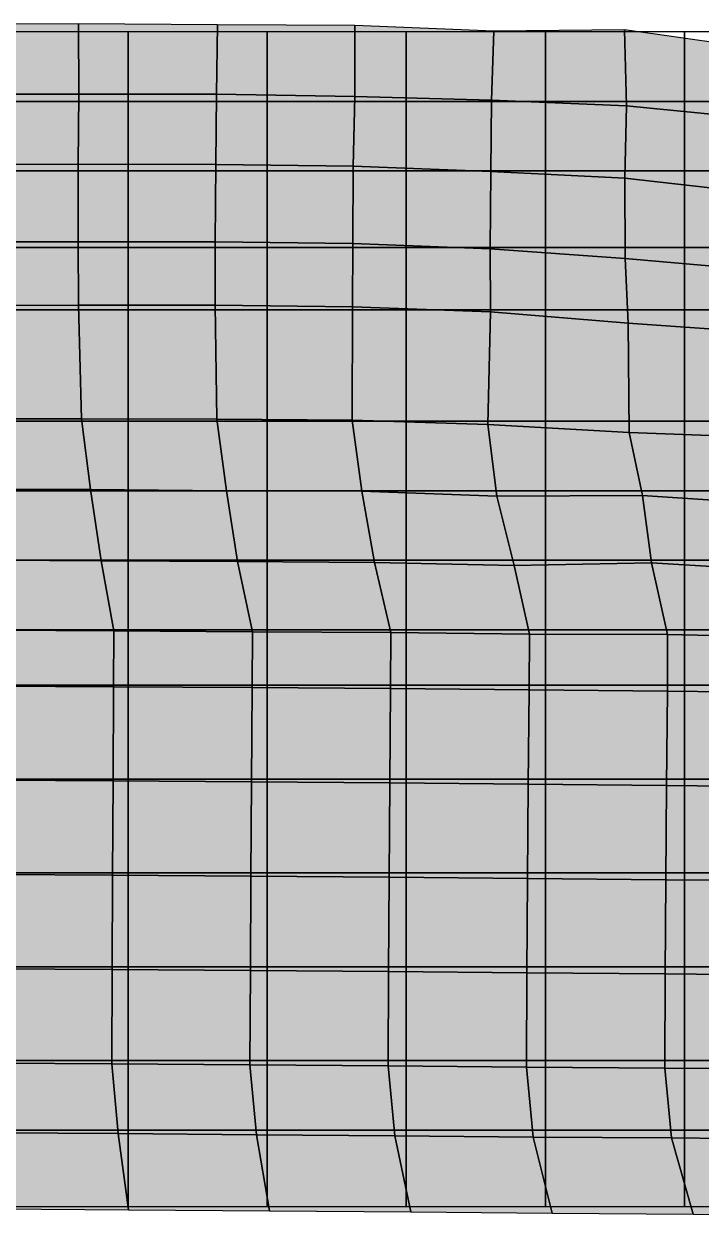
# Model space of a CAD drawing. Header units: inches. Extents: x -100 to 100, y -42 to 41.
# Drawn here: x -32 to -22.26, y -41.52 to -24.38 of the extents above; entities that cross this region are included whole.
import ezdxf

# ---------------------------------------------------------------- set-up
doc = ezdxf.new("R2010")
doc.units = ezdxf.units.IN
doc.header["$MEASUREMENT"] = 0
for name, color, linetype in [('Mesh-Ac1①', 7, 'Continuous'), ('Mesh-Acs', 7, 'Continuous'), ('Mesh-Ag1', 7, 'Continuous'), ('Mesh-Dc1', 7, 'Continuous'), ('Mesh-Dg1', 7, 'Continuous'), ('Mesh-Ds1', 7, 'Continuous'), ('Undeformed Mesh-Ac1①', 7, 'Continuous'), ('Undeformed Mesh-Acs', 7, 'Continuous'), ('Undeformed Mesh-Ag1', 7, 'Continuous'), ('Undeformed Mesh-Dc1', 7, 'Continuous'), ('Undeformed Mesh-Dg1', 7, 'Continuous'), ('Undeformed Mesh-Ds1', 7, 'Continuous')]:
    doc.layers.add(name, color=color, linetype=linetype)

msp = doc.modelspace()

# ---------------------------------------------------------------- linework, layer by layer
at = {"color": 7, "true_color": 0xffffff, "transparency": 33554687}
for points in [[(-31.2131, -24.3828), (-33.6882, -24.3889), (-33.6923, -25.3937)], [(-31.2131, -24.3828), (-33.6923, -25.3937), (-31.2112, -25.3955)], [(-29.2135, -24.3983), (-31.2131, -24.3828), (-31.2112, -25.3955)], [(-29.2135, -24.3983), (-31.2112, -25.3955), (-29.2318, -25.396)], [(-27.2399, -24.40892), (-29.2135, -24.3983), (-29.2318, -25.396)], [(-27.2399, -24.40892), (-29.2318, -25.396), (-27.2417, -25.42933)], [(-25.2397, -24.48625), (-27.2399, -24.40892), (-27.2417, -25.42933)], [(-25.2397, -24.48625), (-27.2417, -25.42933), (-25.2762, -25.48299)], [(-23.364, -24.46803), (-25.2397, -24.48625), (-25.2762, -25.48299)], [(-23.364, -24.46803), (-25.2762, -25.48299), (-23.3356, -25.56311)], [(-21.4564, -25.7487), (-21.4461, -24.7423), (-23.364, -24.46803)], [(-21.4564, -25.7487), (-23.364, -24.46803), (-23.3356, -25.56311)], [(-33.6885, -26.40618), (-31.2112, -25.3955), (-33.6923, -25.3937)], [(-33.6885, -26.40618), (-31.2198, -26.40317), (-31.2112, -25.3955)], [(-31.2198, -26.40317), (-29.2318, -25.396), (-31.2112, -25.3955)], [(-31.2198, -26.40317), (-29.2403, -26.40885), (-29.2318, -25.396)], [(-29.2318, -25.396), (-29.2403, -26.40885), (-27.262, -26.43223)], [(-29.2318, -25.396), (-27.262, -26.43223), (-27.2417, -25.42933)], [(-27.262, -26.43223), (-25.2762, -25.48299), (-27.2417, -25.42933)], [(-27.262, -26.43223), (-25.2858, -26.509239), (-25.2762, -25.48299)], [(-25.2858, -26.509239), (-23.3356, -25.56311), (-25.2762, -25.48299)], [(-25.2858, -26.509239), (-23.3559, -26.6016), (-23.3356, -25.56311)], [(-23.3559, -26.6016), (-21.4564, -25.7487), (-23.3356, -25.56311)], [(-23.3559, -26.6016), (-21.4509, -26.8182), (-21.4564, -25.7487)], [(-33.6819, -27.52132), (-31.2198, -26.40317), (-33.6885, -26.40618)], [(-33.6819, -27.52132), (-31.2195, -27.51835), (-31.2198, -26.40317)], [(-31.2195, -27.51835), (-29.2403, -26.40885), (-31.2198, -26.40317)], [(-31.2195, -27.51835), (-29.2478, -27.52053), (-29.2403, -26.40885)], [(-29.2403, -26.40885), (-29.2478, -27.52053), (-27.2712, -27.54535)], [(-29.2403, -26.40885), (-27.2712, -27.54535), (-27.262, -26.43223)], [(-27.2712, -27.54535), (-25.2858, -26.509239), (-27.262, -26.43223)], [(-27.2712, -27.54535), (-25.2931, -27.62123), (-25.2858, -26.509239)], [(-25.2931, -27.62123), (-23.3559, -26.6016), (-25.2858, -26.509239)], [(-25.2931, -27.62123), (-23.3513, -27.7602), (-23.3559, -26.6016)], [(-23.3513, -27.7602), (-21.4509, -26.8182), (-23.3559, -26.6016)], [(-23.3513, -27.7602), (-21.3886, -27.9324), (-21.4509, -26.8182)], [(-33.6626, -28.43894), (-31.2195, -27.51835), (-33.6819, -27.52132)], [(-33.6626, -28.43894), (-31.215, -28.43311), (-31.2195, -27.51835)], [(-31.215, -28.43311), (-29.2478, -27.52053), (-31.2195, -27.51835)], [(-31.215, -28.43311), (-29.2473, -28.43304), (-29.2478, -27.52053)], [(-29.2478, -27.52053), (-29.2473, -28.43304), (-27.2748, -28.45575)], [(-29.2478, -27.52053), (-27.2748, -28.45575), (-27.2712, -27.54535)], [(-27.2712, -27.54535), (-27.2748, -28.45575), (-25.2879, -28.52655)], [(-27.2712, -27.54535), (-25.2879, -28.52655), (-25.2931, -27.62123)], [(-25.2879, -28.52655), (-23.3513, -27.7602), (-25.2931, -27.62123)], [(-25.2879, -28.52655), (-23.3105, -28.6912), (-23.3513, -27.7602)], [(-23.3105, -28.6912), (-21.3886, -27.9324), (-23.3513, -27.7602)], [(-23.3105, -28.6912), (-21.33, -28.8269), (-21.3886, -27.9324)], [(-31.215, -28.43311), (-33.6626, -28.43894), (-33.6231, -30.06633)], [(-31.215, -28.43311), (-33.6231, -30.06633), (-31.1688, -30.06851)], [(-29.2473, -28.43304), (-31.215, -28.43311), (-31.1688, -30.06851)], [(-29.2473, -28.43304), (-31.1688, -30.06851), (-29.2255, -30.06883)], [(-29.2473, -28.43304), (-29.2255, -30.06883), (-27.2786, -30.08443)], [(-29.2473, -28.43304), (-27.2786, -30.08443), (-27.2748, -28.45575)], [(-25.2879, -28.52655), (-27.2748, -28.45575), (-27.2786, -30.08443)], [(-25.2879, -28.52655), (-27.2786, -30.08443), (-25.3287, -30.14843)], [(-23.3105, -28.6912), (-25.2879, -28.52655), (-25.3287, -30.14843)], [(-23.3105, -28.6912), (-25.3287, -30.14843), (-23.2972, -30.2623)], [(-21.33, -28.8269), (-23.3105, -28.6912), (-23.2972, -30.2623)], [(-21.33, -28.8269), (-23.2972, -30.2623), (-21.1409, -30.3465)], [(-33.4988, -31.08456), (-31.1688, -30.06851), (-33.6231, -30.06633)], [(-33.4988, -31.08456), (-31.0396, -31.08489), (-31.1688, -30.06851)], [(-31.0396, -31.08489), (-29.2255, -30.06883), (-31.1688, -30.06851)], [(-31.0396, -31.08489), (-29.0839, -31.102907), (-29.2255, -30.06883)], [(-29.2255, -30.06883), (-29.0839, -31.102907), (-27.1414, -31.105638)], [(-29.2255, -30.06883), (-27.1414, -31.105638), (-27.2786, -30.08443)], [(-27.1414, -31.105638), (-25.3287, -30.14843), (-27.2786, -30.08443)], [(-27.1414, -31.105638), (-25.1975, -31.18029), (-25.3287, -30.14843)], [(-25.1975, -31.18029), (-23.2972, -30.2623), (-25.3287, -30.14843)], [(-25.1975, -31.18029), (-23.1053, -31.16864), (-23.2972, -30.2623)], [(-23.1053, -31.16864), (-21.1409, -30.3465), (-23.2972, -30.2623)], [(-23.1053, -31.16864), (-20.9992, -31.3089), (-21.1409, -30.3465)], [(-31.0396, -31.08489), (-33.4988, -31.08456), (-33.3502, -32.094518)], [(-31.0396, -31.08489), (-33.3502, -32.094518), (-30.8902, -32.107239)], [(-29.0839, -31.102907), (-31.0396, -31.08489), (-30.8902, -32.107239)], [(-29.0839, -31.102907), (-30.8902, -32.107239), (-28.9258, -32.12047)], [(-27.1414, -31.105638), (-29.0839, -31.102907), (-28.9258, -32.12047)], [(-27.1414, -31.105638), (-28.9258, -32.12047), (-26.9575, -32.13264)], [(-25.1975, -31.18029), (-27.1414, -31.105638), (-26.9575, -32.13264)], [(-25.1975, -31.18029), (-26.9575, -32.13264), (-24.9476, -32.17635)], [(-23.1053, -31.16864), (-25.1975, -31.18029), (-24.9476, -32.17635)], [(-23.1053, -31.16864), (-24.9476, -32.17635), (-22.9717, -32.13853)], [(-20.9992, -31.3089), (-23.1053, -31.16864), (-22.9717, -32.13853)], [(-20.9992, -31.3089), (-22.9717, -32.13853), (-20.9186, -32.2594)], [(-33.3502, -32.094518), (-33.1973, -33.105035), (-30.7071, -33.11663)], [(-33.3502, -32.094518), (-30.7071, -33.11663), (-30.8902, -32.107239)], [(-30.8902, -32.107239), (-30.7071, -33.11663), (-28.7125, -33.13159)], [(-30.8902, -32.107239), (-28.7125, -33.13159), (-28.9258, -32.12047)], [(-28.9258, -32.12047), (-28.7125, -33.13159), (-26.7218, -33.14195)], [(-28.9258, -32.12047), (-26.7218, -33.14195), (-26.9575, -32.13264)], [(-26.9575, -32.13264), (-26.7218, -33.14195), (-24.7264, -33.16442)], [(-26.9575, -32.13264), (-24.7264, -33.16442), (-24.9476, -32.17635)], [(-24.9476, -32.17635), (-22.7435, -33.17103), (-22.9717, -32.13853)], [(-24.9476, -32.17635), (-24.7264, -33.16442), (-22.7435, -33.17103)], [(-22.9717, -32.13853), (-22.7435, -33.17103), (-20.7586, -33.2079)], [(-22.9717, -32.13853), (-20.7586, -33.2079), (-20.9186, -32.2594)], [(-33.2005, -33.907262), (-30.7071, -33.11663), (-33.1973, -33.105035)], [(-33.2005, -33.907262), (-30.7098, -33.92051), (-30.7071, -33.11663)], [(-30.7098, -33.92051), (-28.7125, -33.13159), (-30.7071, -33.11663)], [(-30.7098, -33.92051), (-28.7174, -33.93293), (-28.7125, -33.13159)], [(-28.7174, -33.93293), (-26.7218, -33.14195), (-28.7125, -33.13159)], [(-28.7174, -33.93293), (-26.7258, -33.94767), (-26.7218, -33.14195)], [(-26.7258, -33.94767), (-24.7264, -33.16442), (-26.7218, -33.14195)], [(-26.7258, -33.94767), (-24.7342, -33.9639), (-24.7264, -33.16442)], [(-24.7342, -33.9639), (-22.7435, -33.17103), (-24.7264, -33.16442)], [(-24.7342, -33.9639), (-22.7458, -33.98302), (-22.7435, -33.17103)], [(-22.7458, -33.98302), (-20.7586, -33.2079), (-22.7435, -33.17103)], [(-22.7458, -33.98302), (-20.756, -34.006), (-20.7586, -33.2079)], [(-33.2005, -33.907262), (-33.2064, -35.26257), (-30.717, -35.27589)], [(-33.2005, -33.907262), (-30.717, -35.27589), (-30.7098, -33.92051)], [(-30.7098, -33.92051), (-30.717, -35.27589), (-28.7261, -35.28879)], [(-30.7098, -33.92051), (-28.7261, -35.28879), (-28.7174, -33.93293)], [(-28.7174, -33.93293), (-28.7261, -35.28879), (-26.7354, -35.30361)], [(-28.7174, -33.93293), (-26.7354, -35.30361), (-26.7258, -33.94767)], [(-26.7258, -33.94767), (-26.7354, -35.30361), (-24.7463, -35.3209)], [(-26.7258, -33.94767), (-24.7463, -35.3209), (-24.7342, -33.9639)], [(-24.7463, -35.3209), (-22.7458, -33.98302), (-24.7342, -33.9639)], [(-24.7463, -35.3209), (-22.7579, -35.34159), (-22.7458, -33.98302)], [(-22.7579, -35.34159), (-20.756, -34.006), (-22.7458, -33.98302)], [(-22.7579, -35.34159), (-20.7657, -35.3595), (-20.756, -34.006)], [(-33.212, -36.61847), (-30.717, -35.27589), (-33.2064, -35.26257)], [(-33.212, -36.61847), (-30.7241, -36.63217), (-30.717, -35.27589)], [(-30.7241, -36.63217), (-28.7261, -35.28879), (-30.717, -35.27589)], [(-30.7241, -36.63217), (-28.7341, -36.64532), (-28.7261, -35.28879)], [(-28.7261, -35.28879), (-28.7341, -36.64532), (-26.7451, -36.66063)], [(-28.7261, -35.28879), (-26.7451, -36.66063), (-26.7354, -35.30361)], [(-26.7354, -35.30361), (-26.7451, -36.66063), (-24.7571, -36.67931)], [(-26.7354, -35.30361), (-24.7571, -36.67931), (-24.7463, -35.3209)], [(-24.7571, -36.67931), (-22.7579, -35.34159), (-24.7463, -35.3209)], [(-24.7571, -36.67931), (-22.7672, -36.69774), (-22.7579, -35.34159)], [(-22.7672, -36.69774), (-20.7657, -35.3595), (-22.7579, -35.34159)], [(-22.7672, -36.69774), (-20.7747, -36.7136), (-20.7657, -35.3595)], [(-33.2176, -37.97499), (-30.7241, -36.63217), (-33.212, -36.61847)], [(-33.2176, -37.97499), (-30.7308, -37.98919), (-30.7241, -36.63217)], [(-30.7241, -36.63217), (-30.7308, -37.98919), (-28.742, -38.00258)], [(-30.7241, -36.63217), (-28.742, -38.00258), (-28.7341, -36.64532)], [(-28.7341, -36.64532), (-28.742, -38.00258), (-26.7543, -38.01896)], [(-28.7341, -36.64532), (-26.7543, -38.01896), (-26.7451, -36.66063)], [(-26.7451, -36.66063), (-26.7543, -38.01896), (-24.7659, -38.03687)], [(-26.7451, -36.66063), (-24.7659, -38.03687), (-24.7571, -36.67931)], [(-24.7659, -38.03687), (-22.7672, -36.69774), (-24.7571, -36.67931)], [(-24.7659, -38.03687), (-22.7753, -38.0533), (-22.7672, -36.69774)], [(-22.7753, -38.0533), (-20.7747, -36.7136), (-22.7672, -36.69774)], [(-22.7753, -38.0533), (-20.7826, -38.068), (-20.7747, -36.7136)], [(-30.7308, -37.98919), (-33.2176, -37.97499), (-33.2232, -39.33203)], [(-30.7308, -37.98919), (-33.2232, -39.33203), (-30.7373, -39.34677)], [(-28.742, -38.00258), (-30.7308, -37.98919), (-30.7373, -39.34677)], [(-28.742, -38.00258), (-30.7373, -39.34677), (-28.7499, -39.36102)], [(-28.742, -38.00258), (-28.7499, -39.36102), (-26.7627, -39.37738)], [(-28.742, -38.00258), (-26.7627, -39.37738), (-26.7543, -38.01896)], [(-26.7543, -38.01896), (-26.7627, -39.37738), (-24.7738, -39.3937)], [(-26.7543, -38.01896), (-24.7738, -39.3937), (-24.7659, -38.03687)], [(-22.7753, -38.0533), (-24.7659, -38.03687), (-24.7738, -39.3937)], [(-22.7753, -38.0533), (-24.7738, -39.3937), (-22.7825, -39.4085)], [(-20.7826, -38.068), (-22.7753, -38.0533), (-22.7825, -39.4085)], [(-20.7826, -38.068), (-22.7825, -39.4085), (-20.7898, -39.4226)], [(-33.2232, -39.33203), (-33.1408, -40.33506), (-30.6453, -40.35116)], [(-33.2232, -39.33203), (-30.6453, -40.35116), (-30.7373, -39.34677)], [(-30.7373, -39.34677), (-30.6453, -40.35116), (-28.6525, -40.36652)], [(-30.7373, -39.34677), (-28.6525, -40.36652), (-28.7499, -39.36102)], [(-28.7499, -39.36102), (-28.6525, -40.36652), (-26.6627, -40.38339)], [(-28.7499, -39.36102), (-26.6627, -40.38339), (-26.7627, -39.37738)], [(-26.7627, -39.37738), (-26.6627, -40.38339), (-24.675, -40.39936)], [(-26.7627, -39.37738), (-24.675, -40.39936), (-24.7738, -39.3937)], [(-22.7825, -39.4085), (-24.7738, -39.3937), (-24.675, -40.39936)], [(-22.7825, -39.4085), (-24.675, -40.39936), (-22.6877, -40.4136)], [(-20.7898, -39.4226), (-22.7825, -39.4085), (-22.6877, -40.4136)], [(-20.7898, -39.4226), (-22.6877, -40.4136), (-20.6996, -40.4271)], [(-33.1408, -40.33506), (-33.02106, -41.43074), (-30.493869, -41.44546)], [(-33.1408, -40.33506), (-30.493869, -41.44546), (-30.6453, -40.35116)], [(-30.6453, -40.35116), (-30.493869, -41.44546), (-28.46575, -41.46071)], [(-30.6453, -40.35116), (-28.46575, -41.46071), (-28.6525, -40.36652)], [(-28.6525, -40.36652), (-28.46575, -41.46071), (-26.43428, -41.47751)], [(-28.6525, -40.36652), (-26.43428, -41.47751), (-26.6627, -40.38339)], [(-26.6627, -40.38339), (-26.43428, -41.47751), (-24.40349, -41.49505)], [(-26.6627, -40.38339), (-24.40349, -41.49505), (-24.675, -40.39936)], [(-24.40349, -41.49505), (-22.6877, -40.4136), (-24.675, -40.39936)], [(-24.40349, -41.49505), (-22.3761, -41.5098), (-22.6877, -40.4136)], [(-22.3761, -41.5098), (-20.6996, -40.4271), (-22.6877, -40.4136)], [(-22.3761, -41.5098), (-20.3517, -41.524), (-20.6996, -40.4271)]]:
    msp.add_solid(points, dxfattribs=at)
at = {"layer": 'Mesh-Ac1①', "color": 18, "true_color": 0x000000, "transparency": 33554559}
for p, q in [((-31.2131, -24.3828), (-33.6882, -24.3889)), ((-31.2112, -25.3955), (-31.2131, -24.3828)), ((-29.2135, -24.3983), (-31.2131, -24.3828)), ((-31.2131, -24.3828), (-31.2112, -25.3955)), ((-29.2318, -25.396), (-29.2135, -24.3983)), ((-29.2135, -24.3983), (-29.2318, -25.396)), ((-27.2399, -24.40892), (-29.2135, -24.3983)), ((-27.2417, -25.42933), (-27.2399, -24.40892)), ((-27.2399, -24.40892), (-27.2417, -25.42933)), ((-25.2397, -24.48625), (-27.2399, -24.40892)), ((-25.2762, -25.48299), (-25.2397, -24.48625)), ((-25.2397, -24.48625), (-25.2762, -25.48299)), ((-23.364, -24.46803), (-25.2397, -24.48625)), ((-23.3356, -25.56311), (-23.364, -24.46803)), ((-21.4461, -24.7423), (-23.364, -24.46803)), ((-23.364, -24.46803), (-23.3356, -25.56311)), ((-31.2112, -25.3955), (-33.6923, -25.3937)), ((-33.6923, -25.3937), (-31.2112, -25.3955)), ((-31.2198, -26.40317), (-31.2112, -25.3955)), ((-31.2112, -25.3955), (-31.2198, -26.40317)), ((-29.2318, -25.396), (-31.2112, -25.3955)), ((-31.2112, -25.3955), (-29.2318, -25.396)), ((-29.2403, -26.40885), (-29.2318, -25.396)), ((-29.2318, -25.396), (-29.2403, -26.40885)), ((-29.2318, -25.396), (-27.2417, -25.42933)), ((-27.2417, -25.42933), (-29.2318, -25.396)), ((-27.262, -26.43223), (-27.2417, -25.42933)), ((-27.2417, -25.42933), (-27.262, -26.43223)), ((-25.2762, -25.48299), (-27.2417, -25.42933)), ((-27.2417, -25.42933), (-25.2762, -25.48299)), ((-25.2858, -26.509239), (-25.2762, -25.48299)), ((-25.2762, -25.48299), (-25.2858, -26.509239)), ((-23.3356, -25.56311), (-25.2762, -25.48299)), ((-25.2762, -25.48299), (-23.3356, -25.56311)), ((-23.3559, -26.6016), (-23.3356, -25.56311)), ((-23.3356, -25.56311), (-23.3559, -26.6016)), ((-21.4564, -25.7487), (-23.3356, -25.56311)), ((-23.3356, -25.56311), (-21.4564, -25.7487)), ((-31.2198, -26.40317), (-33.6885, -26.40618)), ((-33.6885, -26.40618), (-31.2198, -26.40317)), ((-31.2195, -27.51835), (-31.2198, -26.40317)), ((-29.2403, -26.40885), (-31.2198, -26.40317)), ((-31.2198, -26.40317), (-31.2195, -27.51835)), ((-31.2198, -26.40317), (-29.2403, -26.40885)), ((-29.2478, -27.52053), (-29.2403, -26.40885)), ((-29.2403, -26.40885), (-29.2478, -27.52053)), ((-27.262, -26.43223), (-29.2403, -26.40885)), ((-29.2403, -26.40885), (-27.262, -26.43223)), ((-27.2712, -27.54535), (-27.262, -26.43223)), ((-27.262, -26.43223), (-27.2712, -27.54535)), ((-25.2858, -26.509239), (-27.262, -26.43223)), ((-27.262, -26.43223), (-25.2858, -26.509239)), ((-25.2931, -27.62123), (-25.2858, -26.509239)), ((-25.2858, -26.509239), (-25.2931, -27.62123)), ((-23.3559, -26.6016), (-25.2858, -26.509239)), ((-25.2858, -26.509239), (-23.3559, -26.6016)), ((-23.3513, -27.7602), (-23.3559, -26.6016)), ((-21.4509, -26.8182), (-23.3559, -26.6016)), ((-23.3559, -26.6016), (-23.3513, -27.7602)), ((-23.3559, -26.6016), (-21.4509, -26.8182)), ((-33.6819, -27.52132), (-31.2195, -27.51835)), ((-31.2195, -27.51835), (-33.6819, -27.52132)), ((-31.215, -28.43311), (-31.2195, -27.51835)), ((-29.2478, -27.52053), (-31.2195, -27.51835)), ((-31.2195, -27.51835), (-31.215, -28.43311)), ((-31.2195, -27.51835), (-29.2478, -27.52053)), ((-29.2473, -28.43304), (-29.2478, -27.52053)), ((-29.2478, -27.52053), (-29.2473, -28.43304)), ((-27.2712, -27.54535), (-29.2478, -27.52053)), ((-29.2478, -27.52053), (-27.2712, -27.54535)), ((-27.2748, -28.45575), (-27.2712, -27.54535)), ((-27.2712, -27.54535), (-27.2748, -28.45575)), ((-25.2931, -27.62123), (-27.2712, -27.54535)), ((-27.2712, -27.54535), (-25.2931, -27.62123)), ((-25.2879, -28.52655), (-25.2931, -27.62123)), ((-23.3513, -27.7602), (-25.2931, -27.62123)), ((-25.2931, -27.62123), (-25.2879, -28.52655)), ((-25.2931, -27.62123), (-23.3513, -27.7602)), ((-23.3105, -28.6912), (-23.3513, -27.7602)), ((-21.3886, -27.9324), (-23.3513, -27.7602)), ((-23.3513, -27.7602), (-23.3105, -28.6912)), ((-23.3513, -27.7602), (-21.3886, -27.9324)), ((-31.215, -28.43311), (-33.6626, -28.43894)), ((-33.6626, -28.43894), (-31.215, -28.43311)), ((-29.2473, -28.43304), (-31.215, -28.43311)), ((-31.215, -28.43311), (-29.2473, -28.43304)), ((-31.1688, -30.06851), (-31.215, -28.43311)), ((-31.215, -28.43311), (-31.1688, -30.06851)), ((-29.2255, -30.06883), (-29.2473, -28.43304)), ((-29.2473, -28.43304), (-29.2255, -30.06883)), ((-27.2748, -28.45575), (-29.2473, -28.43304)), ((-29.2473, -28.43304), (-27.2748, -28.45575)), ((-27.2786, -30.08443), (-27.2748, -28.45575)), ((-27.2748, -28.45575), (-27.2786, -30.08443)), ((-25.2879, -28.52655), (-27.2748, -28.45575)), ((-27.2748, -28.45575), (-25.2879, -28.52655)), ((-25.3287, -30.14843), (-25.2879, -28.52655)), ((-25.2879, -28.52655), (-25.3287, -30.14843)), ((-23.3105, -28.6912), (-25.2879, -28.52655)), ((-25.2879, -28.52655), (-23.3105, -28.6912)), ((-23.2972, -30.2623), (-23.3105, -28.6912)), ((-21.33, -28.8269), (-23.3105, -28.6912)), ((-23.3105, -28.6912), (-23.2972, -30.2623)), ((-23.3105, -28.6912), (-21.33, -28.8269)), ((-33.6231, -30.06633), (-31.1688, -30.06851)), ((-31.1688, -30.06851), (-29.2255, -30.06883)), ((-29.2255, -30.06883), (-27.2786, -30.08443)), ((-27.2786, -30.08443), (-25.3287, -30.14843)), ((-25.3287, -30.14843), (-23.2972, -30.2623)), ((-23.2972, -30.2623), (-21.1409, -30.3465))]:
    msp.add_line(p, q, dxfattribs=at)
at = {"layer": 'Mesh-Acs', "color": 18, "true_color": 0x000000, "transparency": 33554559}
for p, q in [((-31.1688, -30.06851), (-33.6231, -30.06633)), ((-31.0396, -31.08489), (-31.1688, -30.06851)), ((-29.2255, -30.06883), (-31.1688, -30.06851)), ((-31.1688, -30.06851), (-31.0396, -31.08489)), ((-29.0839, -31.102907), (-29.2255, -30.06883)), ((-29.2255, -30.06883), (-29.0839, -31.102907)), ((-27.2786, -30.08443), (-29.2255, -30.06883)), ((-27.1414, -31.105638), (-27.2786, -30.08443)), ((-25.3287, -30.14843), (-27.2786, -30.08443)), ((-27.2786, -30.08443), (-27.1414, -31.105638)), ((-25.1975, -31.18029), (-25.3287, -30.14843)), ((-23.2972, -30.2623), (-25.3287, -30.14843)), ((-25.3287, -30.14843), (-25.1975, -31.18029)), ((-23.1053, -31.16864), (-23.2972, -30.2623)), ((-21.1409, -30.3465), (-23.2972, -30.2623)), ((-23.2972, -30.2623), (-23.1053, -31.16864)), ((-31.0396, -31.08489), (-33.4988, -31.08456)), ((-33.4988, -31.08456), (-31.0396, -31.08489)), ((-30.8902, -32.107239), (-31.0396, -31.08489)), ((-29.0839, -31.102907), (-31.0396, -31.08489)), ((-31.0396, -31.08489), (-30.8902, -32.107239)), ((-31.0396, -31.08489), (-29.0839, -31.102907)), ((-28.9258, -32.12047), (-29.0839, -31.102907)), ((-27.1414, -31.105638), (-29.0839, -31.102907)), ((-29.0839, -31.102907), (-28.9258, -32.12047)), ((-29.0839, -31.102907), (-27.1414, -31.105638)), ((-26.9575, -32.13264), (-27.1414, -31.105638)), ((-25.1975, -31.18029), (-27.1414, -31.105638)), ((-27.1414, -31.105638), (-26.9575, -32.13264)), ((-27.1414, -31.105638), (-25.1975, -31.18029)), ((-23.1053, -31.16864), (-25.1975, -31.18029)), ((-25.1975, -31.18029), (-23.1053, -31.16864)), ((-24.9476, -32.17635), (-25.1975, -31.18029)), ((-25.1975, -31.18029), (-24.9476, -32.17635)), ((-22.9717, -32.13853), (-23.1053, -31.16864)), ((-23.1053, -31.16864), (-20.9992, -31.3089)), ((-20.9992, -31.3089), (-23.1053, -31.16864)), ((-23.1053, -31.16864), (-22.9717, -32.13853)), ((-30.8902, -32.107239), (-33.3502, -32.094518)), ((-33.3502, -32.094518), (-30.8902, -32.107239)), ((-30.7071, -33.11663), (-30.8902, -32.107239)), ((-30.8902, -32.107239), (-30.7071, -33.11663)), ((-28.9258, -32.12047), (-30.8902, -32.107239)), ((-30.8902, -32.107239), (-28.9258, -32.12047)), ((-28.7125, -33.13159), (-28.9258, -32.12047)), ((-28.9258, -32.12047), (-28.7125, -33.13159)), ((-26.9575, -32.13264), (-28.9258, -32.12047)), ((-28.9258, -32.12047), (-26.9575, -32.13264)), ((-26.7218, -33.14195), (-26.9575, -32.13264)), ((-26.9575, -32.13264), (-26.7218, -33.14195)), ((-24.9476, -32.17635), (-26.9575, -32.13264)), ((-26.9575, -32.13264), (-24.9476, -32.17635)), ((-22.9717, -32.13853), (-24.9476, -32.17635)), ((-24.9476, -32.17635), (-22.9717, -32.13853)), ((-24.7264, -33.16442), (-24.9476, -32.17635)), ((-24.9476, -32.17635), (-24.7264, -33.16442)), ((-22.7435, -33.17103), (-22.9717, -32.13853)), ((-22.9717, -32.13853), (-22.7435, -33.17103)), ((-20.9186, -32.2594), (-22.9717, -32.13853)), ((-22.9717, -32.13853), (-20.9186, -32.2594)), ((-33.1973, -33.105035), (-30.7071, -33.11663)), ((-30.7071, -33.11663), (-28.7125, -33.13159)), ((-28.7125, -33.13159), (-26.7218, -33.14195)), ((-26.7218, -33.14195), (-24.7264, -33.16442)), ((-24.7264, -33.16442), (-22.7435, -33.17103)), ((-22.7435, -33.17103), (-20.7586, -33.2079))]:
    msp.add_line(p, q, dxfattribs=at)
at = {"layer": 'Mesh-Ag1', "color": 18, "true_color": 0x000000, "transparency": 33554559}
for p, q in [((-30.7071, -33.11663), (-33.1973, -33.105035)), ((-30.7098, -33.92051), (-30.7071, -33.11663)), ((-30.7071, -33.11663), (-30.7098, -33.92051)), ((-28.7125, -33.13159), (-30.7071, -33.11663)), ((-28.7174, -33.93293), (-28.7125, -33.13159)), ((-28.7125, -33.13159), (-28.7174, -33.93293)), ((-26.7218, -33.14195), (-28.7125, -33.13159)), ((-26.7258, -33.94767), (-26.7218, -33.14195)), ((-26.7218, -33.14195), (-26.7258, -33.94767)), ((-24.7264, -33.16442), (-26.7218, -33.14195)), ((-24.7342, -33.9639), (-24.7264, -33.16442)), ((-24.7264, -33.16442), (-24.7342, -33.9639)), ((-22.7435, -33.17103), (-24.7264, -33.16442)), ((-22.7458, -33.98302), (-22.7435, -33.17103)), ((-22.7435, -33.17103), (-22.7458, -33.98302)), ((-20.7586, -33.2079), (-22.7435, -33.17103)), ((-33.2005, -33.907262), (-30.7098, -33.92051)), ((-30.7098, -33.92051), (-28.7174, -33.93293)), ((-28.7174, -33.93293), (-26.7258, -33.94767)), ((-26.7258, -33.94767), (-24.7342, -33.9639)), ((-24.7342, -33.9639), (-22.7458, -33.98302)), ((-22.7458, -33.98302), (-20.756, -34.006))]:
    msp.add_line(p, q, dxfattribs=at)
at = {"layer": 'Mesh-Dc1', "color": 18, "true_color": 0x000000, "transparency": 33554559}
for p, q in [((-30.7098, -33.92051), (-33.2005, -33.907262)), ((-30.717, -35.27589), (-30.7098, -33.92051)), ((-30.7098, -33.92051), (-30.717, -35.27589)), ((-28.7174, -33.93293), (-30.7098, -33.92051)), ((-28.7261, -35.28879), (-28.7174, -33.93293)), ((-28.7174, -33.93293), (-28.7261, -35.28879)), ((-26.7258, -33.94767), (-28.7174, -33.93293)), ((-26.7354, -35.30361), (-26.7258, -33.94767)), ((-26.7258, -33.94767), (-26.7354, -35.30361)), ((-24.7342, -33.9639), (-26.7258, -33.94767)), ((-24.7463, -35.3209), (-24.7342, -33.9639)), ((-24.7342, -33.9639), (-24.7463, -35.3209)), ((-22.7458, -33.98302), (-24.7342, -33.9639)), ((-22.7579, -35.34159), (-22.7458, -33.98302)), ((-22.7458, -33.98302), (-22.7579, -35.34159)), ((-20.756, -34.006), (-22.7458, -33.98302)), ((-30.717, -35.27589), (-33.2064, -35.26257)), ((-33.2064, -35.26257), (-30.717, -35.27589)), ((-30.7241, -36.63217), (-30.717, -35.27589)), ((-30.717, -35.27589), (-30.7241, -36.63217)), ((-30.717, -35.27589), (-28.7261, -35.28879)), ((-28.7261, -35.28879), (-30.717, -35.27589)), ((-28.7341, -36.64532), (-28.7261, -35.28879)), ((-28.7261, -35.28879), (-28.7341, -36.64532)), ((-26.7354, -35.30361), (-28.7261, -35.28879)), ((-28.7261, -35.28879), (-26.7354, -35.30361)), ((-26.7451, -36.66063), (-26.7354, -35.30361)), ((-26.7354, -35.30361), (-26.7451, -36.66063)), ((-24.7463, -35.3209), (-26.7354, -35.30361)), ((-26.7354, -35.30361), (-24.7463, -35.3209)), ((-24.7571, -36.67931), (-24.7463, -35.3209)), ((-24.7463, -35.3209), (-24.7571, -36.67931)), ((-22.7579, -35.34159), (-24.7463, -35.3209)), ((-24.7463, -35.3209), (-22.7579, -35.34159)), ((-22.7672, -36.69774), (-22.7579, -35.34159)), ((-22.7579, -35.34159), (-22.7672, -36.69774)), ((-20.7657, -35.3595), (-22.7579, -35.34159)), ((-22.7579, -35.34159), (-20.7657, -35.3595)), ((-30.7241, -36.63217), (-33.212, -36.61847)), ((-33.212, -36.61847), (-30.7241, -36.63217)), ((-30.7308, -37.98919), (-30.7241, -36.63217)), ((-30.7241, -36.63217), (-30.7308, -37.98919)), ((-28.7341, -36.64532), (-30.7241, -36.63217)), ((-30.7241, -36.63217), (-28.7341, -36.64532)), ((-28.742, -38.00258), (-28.7341, -36.64532)), ((-28.7341, -36.64532), (-28.742, -38.00258)), ((-26.7451, -36.66063), (-28.7341, -36.64532)), ((-28.7341, -36.64532), (-26.7451, -36.66063)), ((-26.7543, -38.01896), (-26.7451, -36.66063)), ((-26.7451, -36.66063), (-26.7543, -38.01896)), ((-24.7571, -36.67931), (-26.7451, -36.66063)), ((-26.7451, -36.66063), (-24.7571, -36.67931)), ((-24.7659, -38.03687), (-24.7571, -36.67931)), ((-24.7571, -36.67931), (-24.7659, -38.03687)), ((-22.7672, -36.69774), (-24.7571, -36.67931)), ((-24.7571, -36.67931), (-22.7672, -36.69774)), ((-22.7753, -38.0533), (-22.7672, -36.69774)), ((-22.7672, -36.69774), (-22.7753, -38.0533)), ((-20.7747, -36.7136), (-22.7672, -36.69774)), ((-22.7672, -36.69774), (-20.7747, -36.7136)), ((-30.7308, -37.98919), (-33.2176, -37.97499)), ((-33.2176, -37.97499), (-30.7308, -37.98919)), ((-30.7373, -39.34677), (-30.7308, -37.98919)), ((-30.7308, -37.98919), (-30.7373, -39.34677)), ((-28.742, -38.00258), (-30.7308, -37.98919)), ((-30.7308, -37.98919), (-28.742, -38.00258)), ((-28.7499, -39.36102), (-28.742, -38.00258)), ((-28.742, -38.00258), (-28.7499, -39.36102)), ((-26.7543, -38.01896), (-28.742, -38.00258)), ((-28.742, -38.00258), (-26.7543, -38.01896)), ((-26.7627, -39.37738), (-26.7543, -38.01896)), ((-26.7543, -38.01896), (-26.7627, -39.37738)), ((-24.7659, -38.03687), (-26.7543, -38.01896)), ((-26.7543, -38.01896), (-24.7659, -38.03687)), ((-24.7738, -39.3937), (-24.7659, -38.03687)), ((-24.7659, -38.03687), (-24.7738, -39.3937)), ((-22.7753, -38.0533), (-24.7659, -38.03687)), ((-24.7659, -38.03687), (-22.7753, -38.0533)), ((-22.7825, -39.4085), (-22.7753, -38.0533)), ((-22.7753, -38.0533), (-22.7825, -39.4085)), ((-20.7826, -38.068), (-22.7753, -38.0533)), ((-22.7753, -38.0533), (-20.7826, -38.068)), ((-33.2232, -39.33203), (-30.7373, -39.34677)), ((-30.7373, -39.34677), (-28.7499, -39.36102)), ((-28.7499, -39.36102), (-26.7627, -39.37738)), ((-26.7627, -39.37738), (-24.7738, -39.3937)), ((-24.7738, -39.3937), (-22.7825, -39.4085)), ((-22.7825, -39.4085), (-20.7898, -39.4226))]:
    msp.add_line(p, q, dxfattribs=at)
at = {"layer": 'Mesh-Dg1', "color": 18, "true_color": 0x000000, "transparency": 33554559}
for p, q in [((-30.6453, -40.35116), (-33.1408, -40.33506)), ((-30.493869, -41.44546), (-30.6453, -40.35116)), ((-30.6453, -40.35116), (-30.493869, -41.44546)), ((-28.6525, -40.36652), (-30.6453, -40.35116)), ((-28.46575, -41.46071), (-28.6525, -40.36652)), ((-28.6525, -40.36652), (-28.46575, -41.46071)), ((-26.6627, -40.38339), (-28.6525, -40.36652)), ((-26.43428, -41.47751), (-26.6627, -40.38339)), ((-26.6627, -40.38339), (-26.43428, -41.47751)), ((-24.675, -40.39936), (-26.6627, -40.38339)), ((-24.40349, -41.49505), (-24.675, -40.39936)), ((-22.6877, -40.4136), (-24.675, -40.39936)), ((-24.675, -40.39936), (-24.40349, -41.49505)), ((-22.3761, -41.5098), (-22.6877, -40.4136)), ((-20.6996, -40.4271), (-22.6877, -40.4136)), ((-22.6877, -40.4136), (-22.3761, -41.5098)), ((-33.02106, -41.43074), (-30.493869, -41.44546)), ((-30.493869, -41.44546), (-28.46575, -41.46071)), ((-28.46575, -41.46071), (-26.43428, -41.47751)), ((-26.43428, -41.47751), (-24.40349, -41.49505)), ((-24.40349, -41.49505), (-22.3761, -41.5098)), ((-22.3761, -41.5098), (-20.3517, -41.524))]:
    msp.add_line(p, q, dxfattribs=at)
at = {"layer": 'Mesh-Ds1', "color": 18, "true_color": 0x000000, "transparency": 33554559}
for p, q in [((-30.7373, -39.34677), (-33.2232, -39.33203)), ((-30.6453, -40.35116), (-30.7373, -39.34677)), ((-30.7373, -39.34677), (-30.6453, -40.35116)), ((-28.7499, -39.36102), (-30.7373, -39.34677)), ((-28.6525, -40.36652), (-28.7499, -39.36102)), ((-28.7499, -39.36102), (-28.6525, -40.36652)), ((-26.7627, -39.37738), (-28.7499, -39.36102)), ((-26.6627, -40.38339), (-26.7627, -39.37738)), ((-26.7627, -39.37738), (-26.6627, -40.38339)), ((-24.7738, -39.3937), (-26.7627, -39.37738)), ((-24.675, -40.39936), (-24.7738, -39.3937)), ((-22.7825, -39.4085), (-24.7738, -39.3937)), ((-24.7738, -39.3937), (-24.675, -40.39936)), ((-22.6877, -40.4136), (-22.7825, -39.4085)), ((-20.7898, -39.4226), (-22.7825, -39.4085)), ((-22.7825, -39.4085), (-22.6877, -40.4136)), ((-33.1408, -40.33506), (-30.6453, -40.35116)), ((-30.6453, -40.35116), (-28.6525, -40.36652)), ((-28.6525, -40.36652), (-26.6627, -40.38339)), ((-26.6627, -40.38339), (-24.675, -40.39936)), ((-24.675, -40.39936), (-22.6877, -40.4136)), ((-22.6877, -40.4136), (-20.6996, -40.4271))]:
    msp.add_line(p, q, dxfattribs=at)
at = {"layer": 'Undeformed Mesh-Ac1①', "color": 1, "true_color": 0xff0000, "transparency": 33554687}
for p, q in [((-30.5, -24.5), (-33, -24.5)), ((-30.5, -25.5), (-30.5, -24.5)), ((-28.5, -24.5), (-30.5, -24.5)), ((-30.5, -24.5), (-30.5, -25.5)), ((-28.5, -25.5), (-28.5, -24.5)), ((-26.5, -24.5), (-28.5, -24.5)), ((-28.5, -24.5), (-28.5, -25.5)), ((-26.5, -25.5), (-26.5, -24.5)), ((-24.5, -24.5), (-26.5, -24.5)), ((-26.5, -24.5), (-26.5, -25.5)), ((-24.5, -25.5), (-24.5, -24.5)), ((-22.5, -24.5), (-24.5, -24.5)), ((-24.5, -24.5), (-24.5, -25.5)), ((-22.5, -25.5), (-22.5, -24.5)), ((-20.5, -24.5), (-22.5, -24.5)), ((-22.5, -24.5), (-22.5, -25.5)), ((-30.5, -25.5), (-33, -25.5)), ((-33, -25.5), (-30.5, -25.5)), ((-30.5, -26.5), (-30.5, -25.5)), ((-28.5, -25.5), (-30.5, -25.5)), ((-30.5, -25.5), (-30.5, -26.5)), ((-30.5, -25.5), (-28.5, -25.5)), ((-28.5, -26.5), (-28.5, -25.5)), ((-28.5, -25.5), (-26.5, -25.5)), ((-28.5, -25.5), (-28.5, -26.5)), ((-26.5, -25.5), (-28.5, -25.5)), ((-26.5, -26.5), (-26.5, -25.5)), ((-24.5, -25.5), (-26.5, -25.5)), ((-26.5, -25.5), (-26.5, -26.5)), ((-26.5, -25.5), (-24.5, -25.5)), ((-24.5, -26.5), (-24.5, -25.5)), ((-22.5, -25.5), (-24.5, -25.5)), ((-24.5, -25.5), (-24.5, -26.5)), ((-24.5, -25.5), (-22.5, -25.5)), ((-22.5, -26.5), (-22.5, -25.5)), ((-20.5, -25.5), (-22.5, -25.5)), ((-22.5, -25.5), (-22.5, -26.5)), ((-22.5, -25.5), (-20.5, -25.5)), ((-30.5, -26.5), (-33, -26.5)), ((-33, -26.5), (-30.5, -26.5)), ((-30.5, -27.6), (-30.5, -26.5)), ((-28.5, -26.5), (-30.5, -26.5)), ((-30.5, -26.5), (-30.5, -27.6)), ((-30.5, -26.5), (-28.5, -26.5)), ((-28.5, -27.6), (-28.5, -26.5)), ((-28.5, -26.5), (-28.5, -27.6)), ((-26.5, -26.5), (-28.5, -26.5)), ((-28.5, -26.5), (-26.5, -26.5)), ((-26.5, -27.6), (-26.5, -26.5)), ((-24.5, -26.5), (-26.5, -26.5)), ((-26.5, -26.5), (-26.5, -27.6)), ((-26.5, -26.5), (-24.5, -26.5)), ((-24.5, -27.6), (-24.5, -26.5)), ((-22.5, -26.5), (-24.5, -26.5)), ((-24.5, -26.5), (-24.5, -27.6)), ((-24.5, -26.5), (-22.5, -26.5)), ((-22.5, -27.6), (-22.5, -26.5)), ((-20.5, -26.5), (-22.5, -26.5)), ((-22.5, -26.5), (-22.5, -27.6)), ((-22.5, -26.5), (-20.5, -26.5)), ((-33, -27.6), (-30.5, -27.6)), ((-30.5, -27.6), (-33, -27.6)), ((-30.5, -28.5), (-30.5, -27.6)), ((-28.5, -27.6), (-30.5, -27.6)), ((-30.5, -27.6), (-30.5, -28.5)), ((-30.5, -27.6), (-28.5, -27.6)), ((-28.5, -28.5), (-28.5, -27.6)), ((-28.5, -27.6), (-28.5, -28.5)), ((-26.5, -27.6), (-28.5, -27.6)), ((-28.5, -27.6), (-26.5, -27.6)), ((-26.5, -28.5), (-26.5, -27.6)), ((-26.5, -27.6), (-26.5, -28.5)), ((-24.5, -27.6), (-26.5, -27.6)), ((-26.5, -27.6), (-24.5, -27.6)), ((-24.5, -28.5), (-24.5, -27.6)), ((-22.5, -27.6), (-24.5, -27.6)), ((-24.5, -27.6), (-24.5, -28.5)), ((-24.5, -27.6), (-22.5, -27.6)), ((-22.5, -28.5), (-22.5, -27.6)), ((-20.5, -27.6), (-22.5, -27.6)), ((-22.5, -27.6), (-22.5, -28.5)), ((-22.5, -27.6), (-20.5, -27.6)), ((-30.5, -28.5), (-33, -28.5)), ((-33, -28.5), (-30.5, -28.5)), ((-30.5, -30.1), (-30.5, -28.5)), ((-28.5, -28.5), (-30.5, -28.5)), ((-30.5, -28.5), (-30.5, -30.1)), ((-30.5, -28.5), (-28.5, -28.5)), ((-28.5, -30.1), (-28.5, -28.5)), ((-28.5, -28.5), (-28.5, -30.1)), ((-26.5, -28.5), (-28.5, -28.5)), ((-28.5, -28.5), (-26.5, -28.5)), ((-26.5, -30.1), (-26.5, -28.5)), ((-24.5, -28.5), (-26.5, -28.5)), ((-26.5, -28.5), (-26.5, -30.1)), ((-26.5, -28.5), (-24.5, -28.5)), ((-24.5, -30.1), (-24.5, -28.5)), ((-22.5, -28.5), (-24.5, -28.5)), ((-24.5, -28.5), (-24.5, -30.1)), ((-24.5, -28.5), (-22.5, -28.5)), ((-22.5, -30.1), (-22.5, -28.5)), ((-20.5, -28.5), (-22.5, -28.5)), ((-22.5, -28.5), (-22.5, -30.1)), ((-22.5, -28.5), (-20.5, -28.5)), ((-33, -30.1), (-30.5, -30.1)), ((-30.5, -30.1), (-28.5, -30.1)), ((-28.5, -30.1), (-26.5, -30.1)), ((-26.5, -30.1), (-24.5, -30.1)), ((-24.5, -30.1), (-22.5, -30.1)), ((-22.5, -30.1), (-20.5, -30.1))]:
    msp.add_line(p, q, dxfattribs=at)
at = {"layer": 'Undeformed Mesh-Acs', "color": 1, "true_color": 0xff0000, "transparency": 33554687}
for p, q in [((-30.5, -30.1), (-33, -30.1)), ((-30.5, -31.1), (-30.5, -30.1)), ((-28.5, -30.1), (-30.5, -30.1)), ((-30.5, -30.1), (-30.5, -31.1)), ((-28.5, -31.1), (-28.5, -30.1)), ((-28.5, -30.1), (-28.5, -31.1)), ((-26.5, -30.1), (-28.5, -30.1)), ((-26.5, -31.1), (-26.5, -30.1)), ((-24.5, -30.1), (-26.5, -30.1)), ((-26.5, -30.1), (-26.5, -31.1)), ((-24.5, -31.1), (-24.5, -30.1)), ((-22.5, -30.1), (-24.5, -30.1)), ((-24.5, -30.1), (-24.5, -31.1)), ((-22.5, -31.1), (-22.5, -30.1)), ((-20.5, -30.1), (-22.5, -30.1)), ((-22.5, -30.1), (-22.5, -31.1)), ((-30.5, -31.1), (-33, -31.1)), ((-33, -31.1), (-30.5, -31.1)), ((-30.5, -32.1), (-30.5, -31.1)), ((-28.5, -31.1), (-30.5, -31.1)), ((-30.5, -31.1), (-30.5, -32.1)), ((-30.5, -31.1), (-28.5, -31.1)), ((-28.5, -32.1), (-28.5, -31.1)), ((-26.5, -31.1), (-28.5, -31.1)), ((-28.5, -31.1), (-28.5, -32.1)), ((-28.5, -31.1), (-26.5, -31.1)), ((-26.5, -32.1), (-26.5, -31.1)), ((-24.5, -31.1), (-26.5, -31.1)), ((-26.5, -31.1), (-26.5, -32.1)), ((-26.5, -31.1), (-24.5, -31.1)), ((-24.5, -32.1), (-24.5, -31.1)), ((-22.5, -31.1), (-24.5, -31.1)), ((-24.5, -31.1), (-24.5, -32.1)), ((-24.5, -31.1), (-22.5, -31.1)), ((-22.5, -32.1), (-22.5, -31.1)), ((-22.5, -31.1), (-20.5, -31.1)), ((-20.5, -31.1), (-22.5, -31.1)), ((-22.5, -31.1), (-22.5, -32.1)), ((-30.5, -32.1), (-33, -32.1)), ((-33, -32.1), (-30.5, -32.1)), ((-30.5, -33.1), (-30.5, -32.1)), ((-30.5, -32.1), (-30.5, -33.1)), ((-28.5, -32.1), (-30.5, -32.1)), ((-30.5, -32.1), (-28.5, -32.1)), ((-28.5, -33.1), (-28.5, -32.1)), ((-28.5, -32.1), (-28.5, -33.1)), ((-26.5, -32.1), (-28.5, -32.1)), ((-28.5, -32.1), (-26.5, -32.1)), ((-26.5, -33.1), (-26.5, -32.1)), ((-26.5, -32.1), (-26.5, -33.1)), ((-24.5, -32.1), (-26.5, -32.1)), ((-26.5, -32.1), (-24.5, -32.1)), ((-24.5, -33.1), (-24.5, -32.1)), ((-24.5, -32.1), (-24.5, -33.1)), ((-22.5, -32.1), (-24.5, -32.1)), ((-24.5, -32.1), (-22.5, -32.1)), ((-22.5, -33.1), (-22.5, -32.1)), ((-22.5, -32.1), (-22.5, -33.1)), ((-20.5, -32.1), (-22.5, -32.1)), ((-22.5, -32.1), (-20.5, -32.1)), ((-33, -33.1), (-30.5, -33.1)), ((-30.5, -33.1), (-28.5, -33.1)), ((-28.5, -33.1), (-26.5, -33.1)), ((-26.5, -33.1), (-24.5, -33.1)), ((-24.5, -33.1), (-22.5, -33.1)), ((-22.5, -33.1), (-20.5, -33.1))]:
    msp.add_line(p, q, dxfattribs=at)
at = {"layer": 'Undeformed Mesh-Ag1', "color": 1, "true_color": 0xff0000, "transparency": 33554687}
for p, q in [((-30.5, -33.1), (-33, -33.1)), ((-30.5, -33.9), (-30.5, -33.1)), ((-28.5, -33.1), (-30.5, -33.1)), ((-30.5, -33.1), (-30.5, -33.9)), ((-28.5, -33.9), (-28.5, -33.1)), ((-26.5, -33.1), (-28.5, -33.1)), ((-28.5, -33.1), (-28.5, -33.9)), ((-26.5, -33.9), (-26.5, -33.1)), ((-24.5, -33.1), (-26.5, -33.1)), ((-26.5, -33.1), (-26.5, -33.9)), ((-24.5, -33.9), (-24.5, -33.1)), ((-22.5, -33.1), (-24.5, -33.1)), ((-24.5, -33.1), (-24.5, -33.9)), ((-22.5, -33.9), (-22.5, -33.1)), ((-20.5, -33.1), (-22.5, -33.1)), ((-22.5, -33.1), (-22.5, -33.9)), ((-33, -33.9), (-30.5, -33.9)), ((-30.5, -33.9), (-28.5, -33.9)), ((-28.5, -33.9), (-26.5, -33.9)), ((-26.5, -33.9), (-24.5, -33.9)), ((-24.5, -33.9), (-22.5, -33.9)), ((-22.5, -33.9), (-20.5, -33.9))]:
    msp.add_line(p, q, dxfattribs=at)
at = {"layer": 'Undeformed Mesh-Dc1', "color": 1, "true_color": 0xff0000, "transparency": 33554687}
for p, q in [((-30.5, -33.9), (-33, -33.9)), ((-30.5, -35.25), (-30.5, -33.9)), ((-30.5, -33.9), (-30.5, -35.25)), ((-28.5, -33.9), (-30.5, -33.9)), ((-28.5, -35.25), (-28.5, -33.9)), ((-28.5, -33.9), (-28.5, -35.25)), ((-26.5, -33.9), (-28.5, -33.9)), ((-26.5, -35.25), (-26.5, -33.9)), ((-26.5, -33.9), (-26.5, -35.25)), ((-24.5, -33.9), (-26.5, -33.9)), ((-24.5, -35.25), (-24.5, -33.9)), ((-22.5, -33.9), (-24.5, -33.9)), ((-24.5, -33.9), (-24.5, -35.25)), ((-22.5, -35.25), (-22.5, -33.9)), ((-20.5, -33.9), (-22.5, -33.9)), ((-22.5, -33.9), (-22.5, -35.25)), ((-30.5, -35.25), (-33, -35.25)), ((-33, -35.25), (-30.5, -35.25)), ((-30.5, -36.6), (-30.5, -35.25)), ((-30.5, -35.25), (-28.5, -35.25)), ((-28.5, -35.25), (-30.5, -35.25)), ((-30.5, -35.25), (-30.5, -36.6)), ((-28.5, -36.6), (-28.5, -35.25)), ((-28.5, -35.25), (-28.5, -36.6)), ((-26.5, -35.25), (-28.5, -35.25)), ((-28.5, -35.25), (-26.5, -35.25)), ((-26.5, -36.6), (-26.5, -35.25)), ((-26.5, -35.25), (-26.5, -36.6)), ((-24.5, -35.25), (-26.5, -35.25)), ((-26.5, -35.25), (-24.5, -35.25)), ((-24.5, -36.6), (-24.5, -35.25)), ((-22.5, -35.25), (-24.5, -35.25)), ((-24.5, -35.25), (-24.5, -36.6)), ((-24.5, -35.25), (-22.5, -35.25)), ((-22.5, -36.6), (-22.5, -35.25)), ((-20.5, -35.25), (-22.5, -35.25)), ((-22.5, -35.25), (-22.5, -36.6)), ((-22.5, -35.25), (-20.5, -35.25)), ((-30.5, -36.6), (-33, -36.6)), ((-33, -36.6), (-30.5, -36.6)), ((-30.5, -37.95), (-30.5, -36.6)), ((-30.5, -36.6), (-30.5, -37.95)), ((-28.5, -36.6), (-30.5, -36.6)), ((-30.5, -36.6), (-28.5, -36.6)), ((-28.5, -37.95), (-28.5, -36.6)), ((-28.5, -36.6), (-28.5, -37.95)), ((-26.5, -36.6), (-28.5, -36.6)), ((-28.5, -36.6), (-26.5, -36.6)), ((-26.5, -37.95), (-26.5, -36.6)), ((-26.5, -36.6), (-26.5, -37.95)), ((-24.5, -36.6), (-26.5, -36.6)), ((-26.5, -36.6), (-24.5, -36.6)), ((-24.5, -37.95), (-24.5, -36.6)), ((-22.5, -36.6), (-24.5, -36.6)), ((-24.5, -36.6), (-24.5, -37.95)), ((-24.5, -36.6), (-22.5, -36.6)), ((-22.5, -37.95), (-22.5, -36.6)), ((-20.5, -36.6), (-22.5, -36.6)), ((-22.5, -36.6), (-22.5, -37.95)), ((-22.5, -36.6), (-20.5, -36.6)), ((-30.5, -37.95), (-33, -37.95)), ((-33, -37.95), (-30.5, -37.95)), ((-30.5, -39.3), (-30.5, -37.95)), ((-28.5, -37.95), (-30.5, -37.95)), ((-30.5, -37.95), (-30.5, -39.3)), ((-30.5, -37.95), (-28.5, -37.95)), ((-28.5, -39.3), (-28.5, -37.95)), ((-28.5, -37.95), (-28.5, -39.3)), ((-26.5, -37.95), (-28.5, -37.95)), ((-28.5, -37.95), (-26.5, -37.95)), ((-26.5, -39.3), (-26.5, -37.95)), ((-26.5, -37.95), (-26.5, -39.3)), ((-24.5, -37.95), (-26.5, -37.95)), ((-26.5, -37.95), (-24.5, -37.95)), ((-24.5, -39.3), (-24.5, -37.95)), ((-22.5, -37.95), (-24.5, -37.95)), ((-24.5, -37.95), (-24.5, -39.3)), ((-24.5, -37.95), (-22.5, -37.95)), ((-22.5, -39.3), (-22.5, -37.95)), ((-20.5, -37.95), (-22.5, -37.95)), ((-22.5, -37.95), (-22.5, -39.3)), ((-22.5, -37.95), (-20.5, -37.95)), ((-33, -39.3), (-30.5, -39.3)), ((-30.5, -39.3), (-28.5, -39.3)), ((-28.5, -39.3), (-26.5, -39.3)), ((-26.5, -39.3), (-24.5, -39.3)), ((-24.5, -39.3), (-22.5, -39.3)), ((-22.5, -39.3), (-20.5, -39.3))]:
    msp.add_line(p, q, dxfattribs=at)
at = {"layer": 'Undeformed Mesh-Dg1', "color": 1, "true_color": 0xff0000, "transparency": 33554687}
for p, q in [((-30.5, -40.3), (-33, -40.3)), ((-30.5, -41.4), (-30.5, -40.3)), ((-30.5, -40.3), (-30.5, -41.4)), ((-28.5, -40.3), (-30.5, -40.3)), ((-28.5, -41.4), (-28.5, -40.3)), ((-28.5, -40.3), (-28.5, -41.4)), ((-26.5, -40.3), (-28.5, -40.3)), ((-26.5, -41.4), (-26.5, -40.3)), ((-26.5, -40.3), (-26.5, -41.4)), ((-24.5, -40.3), (-26.5, -40.3)), ((-24.5, -41.4), (-24.5, -40.3)), ((-22.5, -40.3), (-24.5, -40.3)), ((-24.5, -40.3), (-24.5, -41.4)), ((-22.5, -41.4), (-22.5, -40.3)), ((-20.5, -40.3), (-22.5, -40.3)), ((-22.5, -40.3), (-22.5, -41.4)), ((-33, -41.4), (-30.5, -41.4)), ((-30.5, -41.4), (-28.5, -41.4)), ((-28.5, -41.4), (-26.5, -41.4)), ((-26.5, -41.4), (-24.5, -41.4)), ((-24.5, -41.4), (-22.5, -41.4)), ((-22.5, -41.4), (-20.5, -41.4))]:
    msp.add_line(p, q, dxfattribs=at)
at = {"layer": 'Undeformed Mesh-Ds1', "color": 1, "true_color": 0xff0000, "transparency": 33554687}
for p, q in [((-30.5, -39.3), (-33, -39.3)), ((-30.5, -40.3), (-30.5, -39.3)), ((-30.5, -39.3), (-30.5, -40.3)), ((-28.5, -39.3), (-30.5, -39.3)), ((-28.5, -40.3), (-28.5, -39.3)), ((-28.5, -39.3), (-28.5, -40.3)), ((-26.5, -39.3), (-28.5, -39.3)), ((-26.5, -40.3), (-26.5, -39.3)), ((-26.5, -39.3), (-26.5, -40.3)), ((-24.5, -39.3), (-26.5, -39.3)), ((-24.5, -40.3), (-24.5, -39.3)), ((-22.5, -39.3), (-24.5, -39.3)), ((-24.5, -39.3), (-24.5, -40.3)), ((-22.5, -40.3), (-22.5, -39.3)), ((-20.5, -39.3), (-22.5, -39.3)), ((-22.5, -39.3), (-22.5, -40.3)), ((-33, -40.3), (-30.5, -40.3)), ((-30.5, -40.3), (-28.5, -40.3)), ((-28.5, -40.3), (-26.5, -40.3)), ((-26.5, -40.3), (-24.5, -40.3)), ((-24.5, -40.3), (-22.5, -40.3)), ((-22.5, -40.3), (-20.5, -40.3))]:
    msp.add_line(p, q, dxfattribs=at)

doc.saveas('drawing.dxf')
